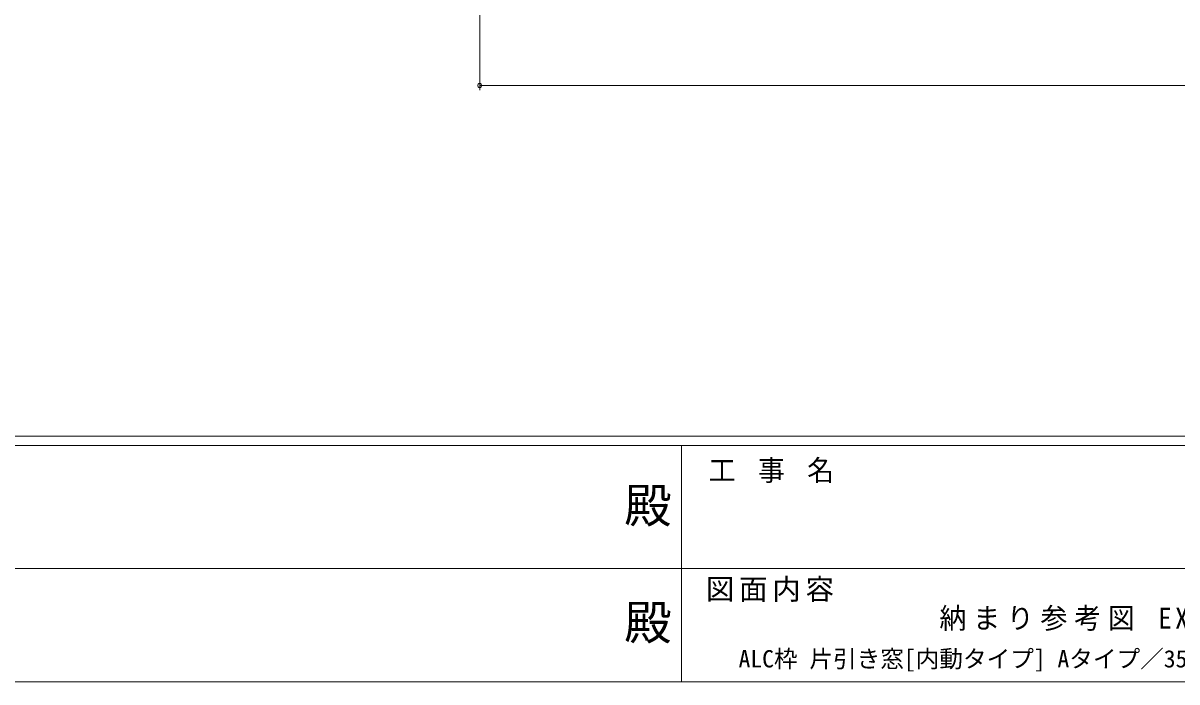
# Model space of a CAD drawing. Units: millimetres, scale not verified. Extents: x -594 to 539, y -420 to 386.
# Drawn here: x -179.3 to 64.8, y -420 to -280.5 of the extents above; entities that cross this region are included whole.
import ezdxf
from ezdxf.enums import TextEntityAlignment as Align

# ---------------------------------------------------------------- set-up
doc = ezdxf.new("R2010")
doc.units = ezdxf.units.MM
doc.header["$LTSCALE"] = 2
doc.layers.add('0-1_YKK_ZWAK', color=7, linetype='Continuous', lineweight=9)
doc.layers.add('0-6_YKK_D', color=6, linetype='Continuous', lineweight=9)
doc.layers.add('0-2_USER1', color=7, linetype='Continuous')
doc.styles.add('ＭＳ ゴシック', font='')
doc.styles.get('ＭＳ ゴシック').set_extended_font_data('MS Gothic')

msp = doc.modelspace()

# ---------------------------------------------------------------- linework, layer by layer
at = {"layer": '0-1_YKK_ZWAK'}
for p, q in [((510, -367.965), (-590, -367.965)), ((456, -369.965), (-590, -369.965)), ((-40, -369.965), (-40, -419.965)), ((-222, -395.964), (-38, -395.964)), ((-38, -395.964), (146, -395.964)), ((-590, -419.965), (456, -419.965))]:
    msp.add_line(p, q, dxfattribs=at)
at = {"layer": '0-6_YKK_D'}
for p, q in [((-82.692, -227.005), (-82.692, -294.747)), ((-82.692, -293.747), (357.308, -293.747))]:
    msp.add_line(p, q, dxfattribs=at)
msp.add_circle((-82.692, -293.747), 0.425, dxfattribs=at)

# ---------------------------------------------------------------- texts
at = {"layer": '0-1_YKK_ZWAK', "color": 3, "style": 'ＭＳ ゴシック'}
for p in [(-52.117, -388.474), (-52.117, -413.219)]:
    msp.add_text('殿', height=7.331, dxfattribs=at).set_placement(p, align=Align.BOTTOM_LEFT)
at = {"layer": '0-1_YKK_ZWAK', "char_height": 4.399, "attachment_point": 7, "style": 'ＭＳ ゴシック'}
for s, insert in [('\\T1.22;\\W0.95;工\\~事\\~名', (-34.268, -377.869)), ('\\T1.17;図面内容', (-34.832, -403.034))]:
    msp.add_mtext(s, dxfattribs=dict(at, insert=insert))
at = {"layer": '0-2_USER1', "color": 4, "style": 'ＭＳ ゴシック'}
msp.add_text('ALC枠 片引き窓[内動タイプ] Aタイプ／35mm溝幅（T-1仕様）', height=3.666, dxfattribs=at).set_placement((-27.926, -418), align=Align.BOTTOM_LEFT)
at = {"layer": '0-2_USER1', "insert": (14.567, -409.178), "char_height": 4.399, "attachment_point": 7, "style": 'ＭＳ ゴシック'}
msp.add_mtext('\\T1.25;\\W0.95;納まり参考図\\~EXIMA31', dxfattribs=at)

doc.saveas('drawing.dxf')
